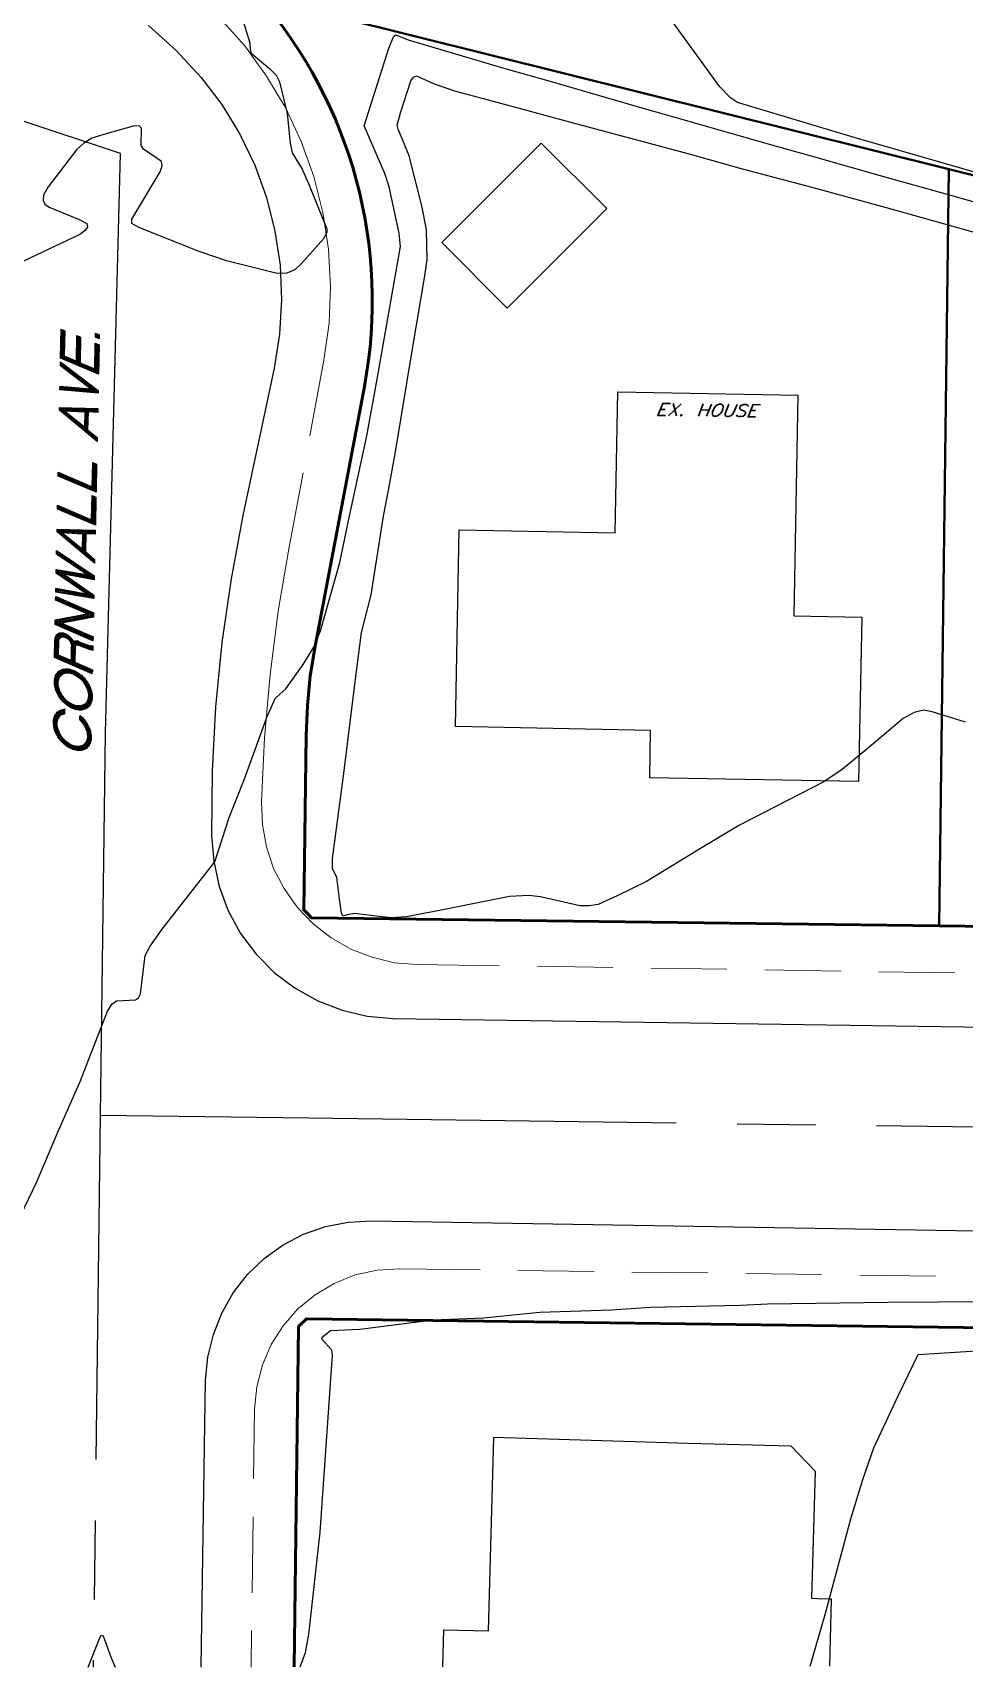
# Model space of a CAD drawing. Header units: feet. Extents: x 7 to 2308, y -319 to 1396.
# Drawn here: x 780.7 to 934, y -318.4 to -49.4 of the extents above; entities that cross this region are included whole.
import ezdxf

# ---------------------------------------------------------------- set-up
doc = ezdxf.new("R2010")
doc.units = ezdxf.units.FT
doc.header["$MEASUREMENT"] = 0
for name, color, linetype in [('PDF_ANNOT-DL-T20', 7, 'Continuous'), ('PDF_X1003BASE$ANNOT-PE-T20', 7, 'Continuous'), ('PDF_X1003BASE$PA_PARCEL', 7, 'Continuous'), ('PDF_X1003BASE$PA_ROW', 7, 'Continuous'), ('PDF_X1003BASE$ST_STREET_CL', 7, 'Continuous'), ('PDF_X1003BASE$TR_CURB', 7, 'Continuous'), ('PDF_X1003BASE$TR_SIDEWALK', 7, 'Continuous')]:
    doc.layers.add(name, color=color, linetype=linetype)
for name, color, linetype, true_color in [('PDF_X1003BASE$BL_BUILDING', 7, 'Continuous', 0x979797), ('PDF_X1003BASE$CR_CONT_DEF', 7, 'Continuous', 0x979797), ('PDF_X1003BASE$CR_NDX_DEF', 7, 'Continuous', 0x767676)]:
    doc.layers.add(name, color=color, linetype=linetype, true_color=true_color)

msp = doc.modelspace()

# ---------------------------------------------------------------- linework, layer by layer
at = {"layer": 'PDF_ANNOT-DL-T20', "lineweight": 30}
for points in [[(884.82, -112.41), (883.59, -112.41), (884.39, -110.44), (885.67, -110.44)], [(884.76, -111.4), (884.02, -111.4)], [(885.3, -112.46), (887.43, -110.49)], [(886.63, -112.46), (886.09, -110.44)], [(890.25, -112.52), (891.05, -110.49)], [(892.01, -111.5), (890.68, -111.45)], [(891.59, -112.52), (892.39, -110.54)], [(896.6, -110.6), (896.01, -111.98), (895.8, -112.3), (895.53, -112.46), (895.21, -112.57), (895, -112.57), (894.73, -112.46), (894.62, -112.25), (894.68, -111.98), (895.26, -110.54)], [(896.54, -112.3), (896.65, -112.52), (896.92, -112.57), (897.29, -112.57), (897.61, -112.52), (897.88, -112.3), (897.98, -112.04), (897.98, -111.82), (897.93, -111.77), (897.77, -111.66), (897.29, -111.45), (897.13, -111.34), (897.08, -111.24), (897.08, -111.08), (897.13, -110.86), (897.4, -110.7), (897.72, -110.6), (898.09, -110.6), (898.36, -110.7), (898.46, -110.92)], [(899.64, -112.62), (898.41, -112.62), (899.26, -110.6), (900.49, -110.65)], [(899.64, -111.56), (898.84, -111.56)]]:
    msp.add_lwpolyline(points, dxfattribs=at)
for points in [[(887.48, -112.25), (887.53, -112.36), (887.37, -112.46), (887.32, -112.36)], [(893.67, -110.54), (894.04, -110.54), (894.14, -110.65), (894.3, -110.86), (894.3, -111.02), (894.25, -111.34), (894.09, -111.77), (893.88, -112.09), (893.67, -112.25), (893.4, -112.46), (893.19, -112.52), (892.81, -112.52), (892.65, -112.46), (892.55, -112.25), (892.55, -111.77), (892.76, -111.29), (892.97, -111.02), (893.13, -110.81), (893.4, -110.65)]]:
    msp.add_lwpolyline(points, close=True, dxfattribs=at)
at = {"layer": 'PDF_X1003BASE$ANNOT-PE-T20', "lineweight": 25}
for points in [[(785.28, -102.97), (785.39, -98.18), (786.03, -98.44), (785.92, -102.6), (787.9, -103.45), (788, -99.24), (788.59, -99.51), (788.54, -103.72), (790.94, -104.73), (790.99, -100.52), (791.63, -100.79), (791.52, -105.59)], [(785.39, -102.92), (785.5, -98.28), (785.92, -98.5), (785.82, -102.65), (788, -103.56), (788.11, -99.4), (788.48, -99.56), (788.43, -103.77), (790.99, -104.89), (791.1, -100.68), (791.52, -100.89), (791.42, -105.48)], [(785.5, -102.81), (785.6, -98.44), (785.82, -98.55), (785.71, -102.71), (788.11, -103.72), (788.22, -99.56), (788.38, -99.67), (788.32, -103.83), (791.1, -105), (791.2, -100.84), (791.42, -100.95), (791.31, -105.32)], [(791.04, -99.51), (791.04, -98.87), (791.63, -99.14), (791.63, -99.78)], [(791.1, -99.46), (791.15, -99.03), (791.52, -99.19), (791.52, -99.62)], [(791.2, -99.4), (791.26, -99.19), (791.42, -99.24), (791.42, -99.46)], [(785.18, -108.2), (785.23, -107.56), (790.24, -107.99), (785.28, -104.2), (785.28, -103.56), (791.47, -108.3), (791.47, -108.73)], [(791.36, -108.41), (791.36, -108.57), (785.39, -108.04), (785.44, -107.61), (790.4, -108.09), (785.5, -104.31), (785.5, -103.88)], [(791.26, -108.46), (785.6, -107.93), (785.6, -107.72), (790.62, -108.2), (785.71, -104.36), (785.71, -104.2)], [(785.12, -111.5), (785.12, -111.08), (791.42, -111.24), (791.42, -111.88), (789.82, -111.82), (789.76, -114.76), (791.31, -116.03), (791.31, -116.67)], [(789.6, -111.77), (789.55, -114.65), (791.1, -115.98), (791.1, -116.35), (785.34, -111.61), (785.34, -111.18), (791.2, -111.34), (791.2, -111.77)], [(785.87, -111.61), (789.28, -111.82), (789.23, -114.33)], [(784.91, -122.38), (784.91, -121.74), (790.51, -124.14), (790.62, -120.14), (791.2, -120.41), (791.15, -125.04)], [(785.02, -122.33), (785.02, -121.9), (790.62, -124.3), (790.72, -120.3), (791.1, -120.51), (791.04, -124.88)], [(785.12, -122.27), (785.12, -122.06), (790.72, -124.4), (790.78, -120.46), (790.99, -120.57), (790.94, -124.72)], [(784.8, -127.82), (784.8, -127.18), (790.4, -129.58), (790.51, -125.58), (791.1, -125.84), (791.04, -130.43)], [(784.91, -127.71), (784.91, -127.34), (790.51, -129.68), (790.62, -125.74), (790.99, -125.9), (790.94, -130.32)], [(785.02, -127.66), (785.02, -127.44), (790.62, -129.84), (790.67, -125.9), (790.88, -126), (790.83, -130.16)], [(784.75, -131.55), (784.75, -131.12), (790.99, -131.28), (790.99, -131.92), (789.44, -131.87), (789.39, -134.8), (790.88, -136.08), (790.88, -136.72)], [(789.23, -131.76), (789.18, -134.69), (790.72, -135.97), (790.67, -136.4), (784.96, -131.65), (784.96, -131.23), (790.78, -131.39), (790.78, -131.81)], [(785.44, -131.65), (788.91, -131.87), (788.86, -134.37)], [(784.54, -141.46), (784.54, -140.82), (789.55, -141.73), (784.59, -138.32), (784.59, -137.73), (789.6, -138.59), (784.64, -135.23), (784.64, -134.59), (790.83, -138.8), (790.83, -139.44), (785.82, -138.53), (790.78, -141.94), (790.78, -142.53)], [(790.72, -138.85), (790.72, -139.28), (785.55, -138.43), (790.67, -142), (790.67, -142.42), (784.75, -141.36), (784.75, -140.93), (789.87, -141.84), (784.7, -138.27), (784.7, -137.84), (789.92, -138.69), (784.86, -135.28), (784.86, -134.85)], [(790.62, -138.91), (790.62, -139.12), (785.12, -138.27), (790.56, -142.05), (790.56, -142.26), (784.96, -141.2), (784.96, -141.04), (790.14, -142), (784.8, -138.21), (784.8, -138), (790.24, -138.85), (785.07, -135.39), (785.07, -135.17)], [(784.43, -146.8), (784.43, -146.05), (789.66, -145.04), (784.49, -142.8), (784.54, -142.21), (790.72, -144.88), (790.72, -145.57), (785.5, -146.58), (790.67, -148.82), (790.62, -149.46)], [(784.54, -146.74), (784.54, -146.21), (790.08, -145.09), (784.59, -142.74), (784.59, -142.32), (790.62, -144.93), (790.62, -145.41), (785.07, -146.53), (790.56, -148.87), (790.51, -149.3)], [(784.64, -146.69), (784.64, -146.37), (790.51, -145.2), (784.7, -142.69), (784.7, -142.48), (790.51, -144.98), (790.51, -145.3), (784.64, -146.48), (790.46, -148.93), (790.46, -149.14)]]:
    msp.add_lwpolyline(points, close=True, dxfattribs=at)
for points in [[(791.31, -101), (791.2, -105.16), (785.6, -102.76), (785.71, -98.6)], [(788.22, -103.88), (788.32, -99.72)], [(785.39, -104.25), (785.39, -103.72), (791.36, -108.3)], [(785.6, -104.36), (785.6, -104.04)], [(785.82, -104.31), (790.94, -108.3), (785.71, -107.88)], [(785.92, -104.36), (791.04, -108.36), (785.82, -107.93)], [(791.36, -108.68), (785.28, -108.09), (785.34, -107.61)], [(785.5, -107.99), (785.55, -107.67)], [(785.23, -111.13), (785.23, -111.56)], [(785.44, -111.66), (785.44, -111.24)], [(789.23, -114.44), (785.98, -111.77), (785.98, -111.88), (790.88, -115.88), (790.88, -116.09), (785.55, -111.72), (785.55, -111.29), (790.99, -111.5), (790.99, -111.72), (785.98, -111.45), (785.98, -111.56), (789.28, -111.72)], [(785.66, -111.34), (785.66, -111.72)], [(790.67, -115.77), (785.76, -111.77), (785.76, -111.34), (790.78, -111.61)], [(785.87, -111.82), (785.87, -111.4)], [(789.34, -114.6), (789.39, -111.66)], [(789.5, -111.72), (789.44, -114.65)], [(789.66, -114.7), (789.71, -111.77)], [(790.88, -111.66), (790.88, -111.56)], [(791.1, -111.45), (791.1, -111.72)], [(791.31, -111.82), (791.31, -111.29)], [(790.78, -115.82), (790.78, -115.93)], [(790.99, -116.25), (790.99, -115.93)], [(791.2, -115.98), (791.2, -116.51)], [(790.88, -120.62), (790.83, -124.56), (785.23, -122.17)], [(790.78, -126.06), (790.72, -130), (785.12, -127.6)], [(784.86, -131.18), (784.86, -131.6)], [(785.02, -131.71), (785.07, -131.28)], [(788.86, -134.48), (785.55, -131.81), (785.55, -131.92), (790.51, -135.92), (790.51, -136.13), (785.12, -131.71), (785.18, -131.34), (790.56, -131.55), (790.56, -131.71), (785.55, -131.5), (785.55, -131.6), (788.91, -131.76)], [(785.23, -131.34), (785.23, -131.76)], [(790.3, -135.81), (785.34, -131.81), (785.34, -131.39), (790.35, -131.65)], [(785.44, -131.87), (785.44, -131.44)], [(788.96, -134.64), (789.02, -131.71)], [(789.12, -131.76), (789.07, -134.64)], [(789.28, -134.75), (789.34, -131.81)], [(790.46, -131.71), (790.46, -131.6)], [(790.67, -131.44), (790.67, -131.76)], [(790.88, -131.87), (790.88, -131.34)], [(784.75, -135.23), (784.75, -134.75), (790.72, -138.75)], [(785.18, -135.33), (790.51, -138.96), (784.8, -138.11), (790.46, -142.1), (785.07, -141.14)], [(784.96, -135.33), (784.96, -135.01)], [(790.4, -135.87), (790.4, -135.97)], [(790.56, -136.24), (790.62, -135.97)], [(790.78, -136.03), (790.78, -136.56)], [(790.67, -142.53), (784.64, -141.41), (784.64, -140.88)], [(784.86, -141.3), (784.86, -140.98)], [(790.51, -145.09), (784.8, -142.64)], [(784.64, -146.58), (790.35, -148.98)], [(790.51, -154.9), (784.33, -152.23), (784.38, -149.3)], [(790.46, -154.74), (784.43, -152.18), (784.49, -149.35)], [(787.47, -150.53), (787.42, -153.14), (790.35, -154.37), (790.3, -154.58), (784.54, -152.07), (784.59, -149.35)], [(790.24, -154.42), (784.64, -152.02), (784.7, -149.41)], [(787.26, -150.53), (787.2, -153.03), (784.75, -151.97), (784.8, -149.46)], [(787.15, -150.47), (787.1, -152.87), (784.86, -151.91), (784.91, -149.51)], [(787.04, -150.42), (787.04, -152.71), (784.96, -151.86), (785.02, -149.57)], [(787.36, -150.47), (787.36, -150.58), (787.31, -153.19)], [(790.4, -154.74), (790.4, -154.31), (787.52, -153.09), (787.58, -150.58)], [(787.68, -150.58), (787.63, -152.98), (790.56, -154.26), (790.51, -154.85)], [(788.32, -149.62), (790.19, -150.31)], [(790.19, -150.42), (788.32, -149.73)], [(790.19, -150.53), (788.32, -149.83)], [(790.19, -150.63), (788.32, -149.94)], [(788.32, -150.05), (790.19, -150.74)], [(788.32, -150.15), (790.19, -150.85)], [(790.19, -150.95), (788.32, -150.26)], [(790.62, -150.37), (790.62, -151.06)], [(786.03, -161.51), (786.03, -160.76)], [(788.48, -162.52), (788.48, -161.83)]]:
    msp.add_lwpolyline(points, dxfattribs=at)
for centre, radius, start, end in [((790.69, -149.49), 1.3, 246.827, 265.427), ((790.8, -149.48), 1.44, 245.6198, 262.9143), ((790.86, -149.47), 1.55, 246.4729, 262.8315)]:
    msp.add_arc(centre, radius, start, end, dxfattribs=at)
for points, knots in [([(784.4, -149.25), (784.4, -149.06), (784.44, -148.88), (784.55, -148.62), (784.62, -148.51), (784.8, -148.33), (784.9, -148.27), (785.1, -148.19), (785.19, -148.17), (785.38, -148.14), (785.48, -148.15), (785.58, -148.16)], [0, 0, 0, 0, 0.01810341, 0.01810341, 0.03278202, 0.03278202, 0.0462554, 0.0462554, 0.05659431, 0.05659431, 0.06791025, 0.06791025, 0.06791025, 0.06791025]), ([(784.5, -149.33), (784.51, -149.14), (784.55, -148.98), (784.66, -148.72), (784.74, -148.62), (784.92, -148.45), (785.02, -148.38), (785.22, -148.31), (785.31, -148.29), (785.51, -148.27), (785.61, -148.27), (785.71, -148.29)], [0, 0, 0, 0, 0.01715991, 0.01715991, 0.03142578, 0.03142578, 0.04469469, 0.04469469, 0.05501314, 0.05501314, 0.06629837, 0.06629837, 0.06629837, 0.06629837]), ([(784.61, -149.35), (784.61, -149.18), (784.64, -149.03), (784.75, -148.79), (784.81, -148.69), (784.97, -148.54), (785.06, -148.48), (785.26, -148.41), (785.36, -148.39), (785.58, -148.37), (785.7, -148.39), (785.81, -148.41)], [0, 0, 0, 0, 0.01595059, 0.01595059, 0.02902164, 0.02902164, 0.04106668, 0.04106668, 0.05276633, 0.05276633, 0.06588469, 0.06588469, 0.06588469, 0.06588469]), ([(784.71, -149.37), (784.71, -149.22), (784.74, -149.08), (784.83, -148.86), (784.88, -148.77), (785.03, -148.63), (785.1, -148.58), (785.29, -148.51), (785.39, -148.49), (785.59, -148.48), (785.68, -148.49), (785.87, -148.53), (785.97, -148.57), (786.07, -148.61)], [0, 0, 0, 0, 0.01474244, 0.01474244, 0.0266011, 0.0266011, 0.03740293, 0.03740293, 0.04929948, 0.04929948, 0.05984773, 0.05984773, 0.07178216, 0.07178216, 0.07178216, 0.07178216]), ([(784.81, -149.45), (784.82, -149.3), (784.85, -149.17), (784.94, -148.97), (785, -148.88), (785.14, -148.75), (785.22, -148.7), (785.4, -148.63), (785.51, -148.61), (785.69, -148.61), (785.77, -148.62), (785.93, -148.65), (786.02, -148.68), (786.1, -148.71)], [0, 0, 0, 0, 0.01377266, 0.01377266, 0.02519222, 0.02519222, 0.03577161, 0.03577161, 0.04751575, 0.04751575, 0.05632602, 0.05632602, 0.06609644, 0.06609644, 0.06609644, 0.06609644]), ([(784.92, -149.47), (784.92, -149.34), (784.94, -149.22), (785.02, -149.04), (785.07, -148.96), (785.19, -148.84), (785.26, -148.8), (785.42, -148.73), (785.51, -148.72), (785.68, -148.71), (785.75, -148.72), (785.91, -148.76), (785.99, -148.78), (786.07, -148.82)], [0, 0, 0, 0, 0.01251311, 0.01251311, 0.02266596, 0.02266596, 0.03196087, 0.03196087, 0.04222512, 0.04222512, 0.05090468, 0.05090468, 0.06066632, 0.06066632, 0.06066632, 0.06066632]), ([(785.02, -149.55), (785.03, -149.42), (785.05, -149.32), (785.13, -149.14), (785.18, -149.07), (785.31, -148.96), (785.38, -148.91), (785.54, -148.85), (785.63, -148.84), (785.84, -148.84), (785.97, -148.87), (786.1, -148.92)], [0, 0, 0, 0, 0.01159501, 0.01159501, 0.02137665, 0.02137665, 0.03051408, 0.03051408, 0.04068374, 0.04068374, 0.05400676, 0.05400676, 0.05400676, 0.05400676]), ([(785.58, -148.16), (785.78, -148.18), (785.98, -148.24), (786.42, -148.45), (786.67, -148.64), (787.11, -149.08), (787.29, -149.33), (787.43, -149.6)], [0, 0, 0, 0, 0.018837, 0.018837, 0.04573157, 0.04573157, 0.07139386, 0.07139386, 0.07139386, 0.07139386]), ([(785.71, -148.29), (785.9, -148.32), (786.1, -148.38), (786.52, -148.6), (786.75, -148.79), (787.15, -149.22), (787.31, -149.47), (787.43, -149.74)], [0, 0, 0, 0, 0.01856464, 0.01856464, 0.04514425, 0.04514425, 0.07266856, 0.07266856, 0.07266856, 0.07266856]), ([(785.81, -148.41), (786.01, -148.46), (786.2, -148.54), (786.61, -148.8), (786.84, -149.01), (787.19, -149.47), (787.33, -149.72), (787.41, -149.99)], [0, 0, 0, 0, 0.01889795, 0.01889795, 0.04611127, 0.04611127, 0.07254579, 0.07254579, 0.07254579, 0.07254579]), ([(786.07, -148.61), (786.28, -148.7), (786.48, -148.84), (786.88, -149.22), (787.08, -149.49), (787.27, -149.9), (787.32, -150.03), (787.39, -150.3), (787.41, -150.43), (787.4, -150.56)], [0, 0, 0, 0, 0.02214831, 0.02214831, 0.05164158, 0.05164158, 0.06481087, 0.06481087, 0.07728822, 0.07728822, 0.07728822, 0.07728822]), ([(786.07, -148.82), (786.25, -148.9), (786.42, -149.01), (786.76, -149.32), (786.92, -149.54), (787.09, -149.89), (787.13, -150), (787.18, -150.23), (787.2, -150.35), (787.2, -150.46)], [0, 0, 0, 0, 0.01852071, 0.01852071, 0.04298991, 0.04298991, 0.05435672, 0.05435672, 0.06514434, 0.06514434, 0.06514434, 0.06514434]), ([(786.1, -148.71), (786.29, -148.79), (786.47, -148.91), (786.82, -149.24), (787, -149.46), (787.18, -149.83), (787.23, -149.96), (787.29, -150.22), (787.31, -150.35), (787.3, -150.49)], [0, 0, 0, 0, 0.0196383, 0.0196383, 0.04508129, 0.04508129, 0.05803624, 0.05803624, 0.07038814, 0.07038814, 0.07038814, 0.07038814]), ([(786.1, -148.92), (786.26, -148.99), (786.41, -149.08), (786.7, -149.34), (786.84, -149.52), (786.99, -149.82), (787.03, -149.93), (787.09, -150.16), (787.1, -150.27), (787.09, -150.39)], [0, 0, 0, 0, 0.01603508, 0.01603508, 0.03650611, 0.03650611, 0.04761365, 0.04761365, 0.0582446, 0.0582446, 0.0582446, 0.0582446]), ([(787.42, -150.42), (787.42, -150.31), (787.44, -150.22), (787.51, -150.07), (787.55, -150), (787.65, -149.9), (787.71, -149.87), (787.85, -149.81), (787.92, -149.8), (788.06, -149.8), (788.12, -149.81), (788.25, -149.83), (788.31, -149.85), (788.37, -149.88)], [0, 0, 0, 0, 0.01029008, 0.01029008, 0.01874616, 0.01874616, 0.0265429, 0.0265429, 0.03518171, 0.03518171, 0.04199186, 0.04199186, 0.04958701, 0.04958701, 0.04958701, 0.04958701]), ([(787.43, -150), (787.47, -149.93), (787.53, -149.87), (787.67, -149.77), (787.74, -149.74), (787.91, -149.69), (788.01, -149.69), (788.21, -149.71), (788.3, -149.74), (788.4, -149.78)], [0, 0, 0, 0, 0.00792713, 0.00792713, 0.01558275, 0.01558275, 0.02464984, 0.02464984, 0.03394531, 0.03394531, 0.03394531, 0.03394531]), ([(787.44, -149.74), (787.5, -149.69), (787.56, -149.65), (787.72, -149.58), (787.81, -149.57), (787.98, -149.57), (788.05, -149.58), (788.21, -149.61), (788.29, -149.64), (788.37, -149.67)], [0, 0, 0, 0, 0.00757214, 0.00757214, 0.01598011, 0.01598011, 0.02306921, 0.02306921, 0.03088771, 0.03088771, 0.03088771, 0.03088771]), ([(787.45, -149.6), (787.53, -149.54), (787.62, -149.51), (787.82, -149.46), (787.93, -149.46), (788.16, -149.49), (788.28, -149.52), (788.39, -149.57)], [0, 0, 0, 0, 0.0088384, 0.0088384, 0.01943451, 0.01943451, 0.03055347, 0.03055347, 0.03055347, 0.03055347]), ([(787.52, -150.45), (787.52, -150.35), (787.54, -150.27), (787.59, -150.14), (787.62, -150.08), (787.71, -150), (787.75, -149.97), (787.86, -149.92), (787.93, -149.91), (788.05, -149.9), (788.1, -149.91), (788.23, -149.93), (788.29, -149.96), (788.35, -149.98)], [0, 0, 0, 0, 0.00904825, 0.00904825, 0.01626415, 0.01626415, 0.02280224, 0.02280224, 0.02998044, 0.02998044, 0.03665205, 0.03665205, 0.04424736, 0.04424736, 0.04424736, 0.04424736]), ([(787.62, -150.52), (787.63, -150.44), (787.65, -150.36), (787.7, -150.24), (787.74, -150.19), (787.82, -150.11), (787.87, -150.08), (787.98, -150.04), (788.04, -150.03), (788.19, -150.03), (788.28, -150.05), (788.38, -150.09)], [0, 0, 0, 0, 0.00810215, 0.00810215, 0.0149077, 0.0149077, 0.02125015, 0.02125015, 0.02830498, 0.02830498, 0.03779043, 0.03779043, 0.03779043, 0.03779043]), ([(787.73, -150.55), (787.73, -150.47), (787.74, -150.41), (787.78, -150.31), (787.81, -150.27), (787.88, -150.21), (787.91, -150.18), (788, -150.15), (788.05, -150.14), (788.14, -150.14), (788.18, -150.14), (788.27, -150.16), (788.31, -150.17), (788.36, -150.19)], [0, 0, 0, 0, 0.00681475, 0.00681475, 0.01231749, 0.01231749, 0.01734119, 0.01734119, 0.02288073, 0.02288073, 0.02768788, 0.02768788, 0.03311188, 0.03311188, 0.03311188, 0.03311188]), ([(790.6, -150.56), (790.53, -150.56), (790.46, -150.56), (790.31, -150.53), (790.24, -150.51), (790.17, -150.48)], [0, 0, 0, 0, 0.0065692, 0.0065692, 0.01362922, 0.01362922, 0.01362922, 0.01362922]), ([(790.6, -150.45), (790.54, -150.46), (790.47, -150.45), (790.33, -150.43), (790.26, -150.4), (790.19, -150.37)], [0, 0, 0, 0, 0.00630575, 0.00630575, 0.01318172, 0.01318172, 0.01318172, 0.01318172]), ([(790.61, -150.68), (790.54, -150.68), (790.47, -150.67), (790.34, -150.64), (790.27, -150.61), (790.2, -150.58)], [0, 0, 0, 0, 0.00637435, 0.00637435, 0.01323883, 0.01323883, 0.01323883, 0.01323883]), ([(790.68, -150.34), (790.62, -150.35), (790.55, -150.35), (790.41, -150.32), (790.34, -150.3), (790.27, -150.27)], [0, 0, 0, 0, 0.00626819, 0.00626819, 0.01328106, 0.01328106, 0.01328106, 0.01328106]), ([(784.28, -156.17), (784.29, -155.81), (784.36, -155.48), (784.59, -154.97), (784.73, -154.77), (785.08, -154.43), (785.28, -154.31), (785.73, -154.13), (785.99, -154.09), (786.44, -154.08), (786.64, -154.11), (787.06, -154.19), (787.27, -154.26), (787.47, -154.35)], [0, 0, 0, 0, 0.0343547, 0.0343547, 0.0626857, 0.0626857, 0.0888569, 0.0888569, 0.117877, 0.117877, 0.140311, 0.140311, 0.1652743, 0.1652743, 0.1652743, 0.1652743]), ([(784.39, -156.2), (784.39, -155.84), (784.46, -155.53), (784.67, -155.04), (784.8, -154.85), (785.13, -154.53), (785.32, -154.41), (785.75, -154.24), (785.99, -154.2), (786.43, -154.19), (786.63, -154.21), (787.04, -154.3), (787.25, -154.37), (787.45, -154.45)], [0, 0, 0, 0, 0.0330931, 0.0330931, 0.0601542, 0.0601542, 0.085038, 0.085038, 0.112576, 0.112576, 0.1348814, 0.1348814, 0.1598371, 0.1598371, 0.1598371, 0.1598371]), ([(784.49, -156.22), (784.49, -155.88), (784.55, -155.58), (784.75, -155.11), (784.88, -154.93), (785.19, -154.62), (785.36, -154.51), (785.76, -154.34), (785.99, -154.3), (786.41, -154.29), (786.61, -154.31), (787.02, -154.4), (787.23, -154.47), (787.43, -154.56)], [0, 0, 0, 0, 0.0318425, 0.0318425, 0.0576507, 0.0576507, 0.0812634, 0.0812634, 0.1073307, 0.1073307, 0.1294997, 0.1294997, 0.1544502, 0.1544502, 0.1544502, 0.1544502]), ([(784.59, -156.3), (784.6, -155.97), (784.66, -155.68), (784.86, -155.22), (784.99, -155.03), (785.3, -154.74), (785.48, -154.63), (785.88, -154.47), (786.11, -154.43), (786.52, -154.42), (786.7, -154.44), (787.08, -154.52), (787.27, -154.58), (787.46, -154.66)], [0, 0, 0, 0, 0.030873, 0.030873, 0.0562427, 0.0562427, 0.0796333, 0.0796333, 0.105549, 0.105549, 0.1259809, 0.1259809, 0.1487681, 0.1487681, 0.1487681, 0.1487681]), ([(784.7, -156.32), (784.7, -156), (784.76, -155.72), (784.95, -155.29), (785.06, -155.11), (785.36, -154.83), (785.52, -154.73), (785.9, -154.57), (786.11, -154.53), (786.51, -154.52), (786.68, -154.54), (787.06, -154.62), (787.25, -154.69), (787.43, -154.77)], [0, 0, 0, 0, 0.0296143, 0.0296143, 0.0537205, 0.0537205, 0.0758305, 0.0758305, 0.100269, 0.100269, 0.1205688, 0.1205688, 0.1433497, 0.1433497, 0.1433497, 0.1433497]), ([(784.8, -156.4), (784.81, -156.09), (784.87, -155.82), (785.06, -155.39), (785.18, -155.22), (785.47, -154.94), (785.63, -154.84), (786.02, -154.69), (786.23, -154.66), (786.61, -154.65), (786.78, -154.67), (787.12, -154.74), (787.3, -154.8), (787.46, -154.87)], [0, 0, 0, 0, 0.0286551, 0.0286551, 0.0523365, 0.0523365, 0.0742376, 0.0742376, 0.0985335, 0.0985335, 0.1170925, 0.1170925, 0.137716, 0.137716, 0.137716, 0.137716]), ([(784.9, -156.42), (784.91, -156.13), (784.96, -155.87), (785.14, -155.47), (785.25, -155.3), (785.52, -155.04), (785.68, -154.94), (786.03, -154.8), (786.23, -154.76), (786.6, -154.76), (786.76, -154.77), (787.1, -154.85), (787.27, -154.9), (787.44, -154.98)], [0, 0, 0, 0, 0.0273916, 0.0273916, 0.0498014, 0.0498014, 0.0704135, 0.0704135, 0.0932266, 0.0932266, 0.1116577, 0.1116577, 0.1322725, 0.1322725, 0.1322725, 0.1322725]), ([(787.43, -154.56), (787.89, -154.76), (788.31, -155.05), (789.17, -155.85), (789.59, -156.41), (790.01, -157.29), (790.11, -157.58), (790.26, -158.16), (790.3, -158.46), (790.29, -158.75)], [0, 0, 0, 0, 0.0472046, 0.0472046, 0.1096306, 0.1096306, 0.1385006, 0.1385006, 0.165894, 0.165894, 0.165894, 0.165894]), ([(787.43, -154.77), (787.86, -154.95), (788.25, -155.22), (789.05, -155.95), (789.43, -156.47), (789.82, -157.28), (789.92, -157.55), (790.05, -158.1), (790.09, -158.37), (790.08, -158.65)], [0, 0, 0, 0, 0.0435789, 0.0435789, 0.1009864, 0.1009864, 0.1280482, 0.1280482, 0.1537481, 0.1537481, 0.1537481, 0.1537481]), ([(787.44, -154.98), (787.83, -155.14), (788.19, -155.39), (788.92, -156.06), (789.27, -156.53), (789.63, -157.27), (789.73, -157.53), (789.85, -158.04), (789.88, -158.29), (789.88, -158.55)], [0, 0, 0, 0, 0.0399564, 0.0399564, 0.0923521, 0.0923521, 0.1176003, 0.1176003, 0.141603, 0.141603, 0.141603, 0.141603]), ([(787.45, -154.45), (787.92, -154.66), (788.36, -154.95), (789.24, -155.76), (789.66, -156.33), (790.1, -157.23), (790.21, -157.54), (790.36, -158.15), (790.4, -158.46), (790.4, -158.77)], [0, 0, 0, 0, 0.0483077, 0.0483077, 0.1116827, 0.1116827, 0.1421643, 0.1421643, 0.1711394, 0.1711394, 0.1711394, 0.1711394]), ([(787.46, -154.66), (787.9, -154.85), (788.3, -155.12), (789.11, -155.87), (789.5, -156.39), (789.91, -157.22), (790.02, -157.51), (790.16, -158.09), (790.2, -158.38), (790.19, -158.67)], [0, 0, 0, 0, 0.0446928, 0.0446928, 0.1030665, 0.1030665, 0.131724, 0.131724, 0.158994, 0.158994, 0.158994, 0.158994]), ([(787.46, -154.87), (787.87, -155.04), (788.24, -155.29), (788.99, -155.97), (789.34, -156.44), (789.72, -157.21), (789.82, -157.48), (789.96, -158.03), (789.99, -158.3), (789.98, -158.57)], [0, 0, 0, 0, 0.0410792, 0.0410792, 0.0944578, 0.0944578, 0.1212871, 0.1212871, 0.1468489, 0.1468489, 0.1468489, 0.1468489]), ([(787.47, -154.35), (787.96, -154.55), (788.41, -154.86), (789.31, -155.67), (789.74, -156.25), (790.19, -157.17), (790.31, -157.49), (790.47, -158.14), (790.51, -158.47), (790.5, -158.79)], [0, 0, 0, 0, 0.0494266, 0.0494266, 0.1137786, 0.1137786, 0.145846, 0.145846, 0.1763839, 0.1763839, 0.1763839, 0.1763839]), ([(787.31, -160.62), (786.82, -160.41), (786.37, -160.11), (785.48, -159.29), (785.04, -158.72), (784.59, -157.8), (784.47, -157.47), (784.31, -156.83), (784.27, -156.5), (784.28, -156.17)], [0, 0, 0, 0, 0.0494307, 0.0494307, 0.1137848, 0.1137848, 0.145849, 0.145849, 0.1763836, 0.1763836, 0.1763836, 0.1763836]), ([(787.33, -160.51), (786.86, -160.31), (786.42, -160.01), (785.54, -159.21), (785.12, -158.64), (784.68, -157.74), (784.57, -157.43), (784.42, -156.82), (784.38, -156.51), (784.39, -156.2)], [0, 0, 0, 0, 0.0483119, 0.0483119, 0.1116881, 0.1116881, 0.142167, 0.142167, 0.1711398, 0.1711398, 0.1711398, 0.1711398]), ([(787.35, -160.41), (786.89, -160.21), (786.47, -159.92), (785.61, -159.12), (785.19, -158.56), (784.77, -157.68), (784.67, -157.39), (784.52, -156.8), (784.49, -156.51), (784.49, -156.22)], [0, 0, 0, 0, 0.0472079, 0.0472079, 0.1096327, 0.1096327, 0.138502, 0.138502, 0.165895, 0.165895, 0.165895, 0.165895]), ([(787.32, -160.3), (786.88, -160.12), (786.48, -159.84), (785.67, -159.1), (785.28, -158.58), (784.87, -157.75), (784.76, -157.46), (784.62, -156.88), (784.59, -156.59), (784.59, -156.3)], [0, 0, 0, 0, 0.0446901, 0.0446901, 0.1030636, 0.1030636, 0.1317227, 0.1317227, 0.1589934, 0.1589934, 0.1589934, 0.1589934]), ([(787.35, -160.2), (786.92, -160.02), (786.53, -159.75), (785.73, -159.01), (785.35, -158.5), (784.96, -157.69), (784.86, -157.41), (784.73, -156.87), (784.69, -156.59), (784.7, -156.32)], [0, 0, 0, 0, 0.0435782, 0.0435782, 0.1009858, 0.1009858, 0.1280489, 0.1280489, 0.1537501, 0.1537501, 0.1537501, 0.1537501]), ([(787.32, -160.1), (786.91, -159.93), (786.54, -159.68), (785.79, -159), (785.44, -158.52), (785.06, -157.76), (784.96, -157.48), (784.83, -156.94), (784.79, -156.67), (784.8, -156.4)], [0, 0, 0, 0, 0.0410774, 0.0410774, 0.0944543, 0.0944543, 0.1212855, 0.1212855, 0.1468491, 0.1468491, 0.1468491, 0.1468491]), ([(787.34, -159.99), (786.95, -159.82), (786.59, -159.58), (785.86, -158.91), (785.51, -158.44), (785.15, -157.7), (785.06, -157.44), (784.93, -156.93), (784.9, -156.68), (784.9, -156.42)], [0, 0, 0, 0, 0.0399564, 0.0399564, 0.0923525, 0.0923525, 0.1176012, 0.1176012, 0.1416045, 0.1416045, 0.1416045, 0.1416045]), ([(789.98, -158.57), (789.97, -158.88), (789.91, -159.15), (789.72, -159.57), (789.61, -159.75), (789.31, -160.02), (789.15, -160.13), (788.76, -160.28), (788.55, -160.31), (788.17, -160.31), (788, -160.3), (787.66, -160.22), (787.49, -160.17), (787.32, -160.1)], [0, 0, 0, 0, 0.0286563, 0.0286563, 0.0523384, 0.0523384, 0.0742402, 0.0742402, 0.0985378, 0.0985378, 0.1170962, 0.1170962, 0.137719, 0.137719, 0.137719, 0.137719]), ([(790.19, -158.67), (790.18, -159), (790.12, -159.29), (789.92, -159.75), (789.79, -159.93), (789.48, -160.23), (789.3, -160.34), (788.9, -160.5), (788.67, -160.54), (788.26, -160.55), (788.08, -160.53), (787.7, -160.45), (787.51, -160.38), (787.32, -160.3)], [0, 0, 0, 0, 0.0308713, 0.0308713, 0.05624, 0.05624, 0.0796302, 0.0796302, 0.105546, 0.105546, 0.1259789, 0.1259789, 0.1487673, 0.1487673, 0.1487673, 0.1487673]), ([(789.88, -158.55), (789.87, -158.84), (789.82, -159.1), (789.64, -159.5), (789.53, -159.67), (789.26, -159.93), (789.1, -160.03), (788.75, -160.17), (788.55, -160.2), (788.18, -160.21), (788.02, -160.19), (787.68, -160.12), (787.51, -160.06), (787.34, -159.99)], [0, 0, 0, 0, 0.0273924, 0.0273924, 0.0498024, 0.0498024, 0.0704143, 0.0704143, 0.0932271, 0.0932271, 0.1116591, 0.1116591, 0.1322752, 0.1322752, 0.1322752, 0.1322752]), ([(790.08, -158.65), (790.08, -158.96), (790.02, -159.24), (789.83, -159.68), (789.72, -159.85), (789.43, -160.14), (789.26, -160.24), (788.88, -160.4), (788.67, -160.43), (788.28, -160.44), (788.1, -160.42), (787.72, -160.34), (787.53, -160.28), (787.35, -160.2)], [0, 0, 0, 0, 0.0296167, 0.0296167, 0.0537242, 0.0537242, 0.0758349, 0.0758349, 0.1002737, 0.1002737, 0.1205736, 0.1205736, 0.1433546, 0.1433546, 0.1433546, 0.1433546]), ([(784.17, -163.49), (784.1, -163.05), (784.11, -162.64), (784.25, -162.01), (784.36, -161.75), (784.66, -161.32), (784.84, -161.16), (785.19, -160.94), (785.35, -160.87), (785.71, -160.78), (785.9, -160.75), (786.09, -160.75)], [0, 0, 0, 0, 0.0420019, 0.0420019, 0.0740931, 0.0740931, 0.1012419, 0.1012419, 0.1215221, 0.1215221, 0.1434564, 0.1434564, 0.1434564, 0.1434564]), ([(784.28, -163.52), (784.2, -163.09), (784.21, -162.69), (784.34, -162.08), (784.44, -161.82), (784.72, -161.42), (784.88, -161.26), (785.22, -161.05), (785.37, -160.98), (785.7, -160.88), (785.88, -160.86), (786.06, -160.86)], [0, 0, 0, 0, 0.0410733, 0.0410733, 0.0720474, 0.0720474, 0.0979288, 0.0979288, 0.1171412, 0.1171412, 0.137901, 0.137901, 0.137901, 0.137901]), ([(784.39, -163.55), (784.31, -163.13), (784.31, -162.74), (784.43, -162.14), (784.52, -161.9), (784.79, -161.51), (784.94, -161.36), (785.24, -161.15), (785.39, -161.09), (785.7, -160.99), (785.87, -160.97), (786.04, -160.96)], [0, 0, 0, 0, 0.0401433, 0.0401433, 0.0700019, 0.0700019, 0.0946275, 0.0946275, 0.1128026, 0.1128026, 0.1324222, 0.1324222, 0.1324222, 0.1324222]), ([(784.49, -163.63), (784.41, -163.22), (784.41, -162.84), (784.53, -162.26), (784.63, -162.02), (784.89, -161.63), (785.04, -161.48), (785.34, -161.28), (785.47, -161.22), (785.76, -161.13), (785.91, -161.1), (786.06, -161.09)], [0, 0, 0, 0, 0.0388134, 0.0388134, 0.0680769, 0.0680769, 0.0924214, 0.0924214, 0.1090449, 0.1090449, 0.1268495, 0.1268495, 0.1268495, 0.1268495]), ([(784.6, -163.65), (784.52, -163.26), (784.52, -162.89), (784.62, -162.32), (784.71, -162.09), (784.95, -161.72), (785.09, -161.58), (785.37, -161.39), (785.49, -161.33), (785.76, -161.24), (785.9, -161.21), (786.05, -161.2)], [0, 0, 0, 0, 0.0378501, 0.0378501, 0.0659769, 0.0659769, 0.0890624, 0.0890624, 0.1047313, 0.1047313, 0.1214961, 0.1214961, 0.1214961, 0.1214961]), ([(784.7, -163.73), (784.62, -163.34), (784.62, -162.99), (784.73, -162.44), (784.81, -162.21), (785.06, -161.84), (785.2, -161.7), (785.46, -161.52), (785.58, -161.46), (785.82, -161.38), (785.95, -161.35), (786.08, -161.33)], [0, 0, 0, 0, 0.0364377, 0.0364377, 0.0639445, 0.0639445, 0.0867516, 0.0867516, 0.1009695, 0.1009695, 0.1160667, 0.1160667, 0.1160667, 0.1160667]), ([(790.5, -158.79), (790.49, -159.16), (790.42, -159.48), (790.19, -159.99), (790.05, -160.2), (789.7, -160.53), (789.51, -160.66), (789.05, -160.84), (788.79, -160.88), (788.34, -160.88), (788.14, -160.86), (787.72, -160.77), (787.51, -160.7), (787.31, -160.62)], [0, 0, 0, 0, 0.0343531, 0.0343531, 0.0626833, 0.0626833, 0.0888541, 0.0888541, 0.1178736, 0.1178736, 0.1403066, 0.1403066, 0.1652689, 0.1652689, 0.1652689, 0.1652689]), ([(790.4, -158.77), (790.39, -159.12), (790.32, -159.44), (790.11, -159.92), (789.98, -160.12), (789.65, -160.44), (789.46, -160.56), (789.03, -160.73), (788.79, -160.77), (788.35, -160.78), (788.15, -160.76), (787.75, -160.67), (787.53, -160.6), (787.33, -160.51)], [0, 0, 0, 0, 0.0330928, 0.0330928, 0.0601542, 0.0601542, 0.0850382, 0.0850382, 0.1125761, 0.1125761, 0.1348808, 0.1348808, 0.1598356, 0.1598356, 0.1598356, 0.1598356]), ([(790.29, -158.75), (790.29, -159.09), (790.23, -159.39), (790.03, -159.85), (789.9, -160.04), (789.59, -160.35), (789.42, -160.46), (789.02, -160.62), (788.79, -160.67), (788.37, -160.68), (788.17, -160.65), (787.77, -160.57), (787.55, -160.5), (787.35, -160.41)], [0, 0, 0, 0, 0.0318409, 0.0318409, 0.057648, 0.057648, 0.0812599, 0.0812599, 0.1073265, 0.1073265, 0.1294964, 0.1294964, 0.1544481, 0.1544481, 0.1544481, 0.1544481]), ([(787.15, -167.28), (786.66, -167.08), (786.22, -166.78), (785.4, -166.03), (785.03, -165.57), (784.46, -164.58), (784.26, -164.04), (784.17, -163.49)], [0, 0, 0, 0, 0.0492673, 0.0492673, 0.1032434, 0.1032434, 0.1558041, 0.1558041, 0.1558041, 0.1558041]), ([(787.17, -167.18), (786.7, -166.98), (786.26, -166.68), (785.48, -165.96), (785.12, -165.51), (784.57, -164.56), (784.37, -164.05), (784.28, -163.52)], [0, 0, 0, 0, 0.0481517, 0.0481517, 0.0999321, 0.0999321, 0.1503367, 0.1503367, 0.1503367, 0.1503367]), ([(787.19, -167.07), (786.73, -166.87), (786.31, -166.58), (785.55, -165.88), (785.21, -165.45), (784.68, -164.55), (784.49, -164.05), (784.39, -163.55)], [0, 0, 0, 0, 0.0470559, 0.0470559, 0.0966617, 0.0966617, 0.1449322, 0.1449322, 0.1449322, 0.1449322]), ([(787.16, -166.97), (786.73, -166.78), (786.32, -166.51), (785.6, -165.85), (785.27, -165.44), (784.77, -164.58), (784.58, -164.11), (784.49, -163.63)], [0, 0, 0, 0, 0.0445396, 0.0445396, 0.0918118, 0.0918118, 0.1379756, 0.1379756, 0.1379756, 0.1379756]), ([(787.19, -166.86), (786.76, -166.68), (786.37, -166.41), (785.67, -165.77), (785.36, -165.38), (784.88, -164.56), (784.69, -164.11), (784.6, -163.65)], [0, 0, 0, 0, 0.0434343, 0.0434343, 0.0885991, 0.0885991, 0.1326868, 0.1326868, 0.1326868, 0.1326868]), ([(787.16, -166.76), (786.75, -166.59), (786.38, -166.34), (785.72, -165.74), (785.42, -165.37), (784.96, -164.59), (784.79, -164.16), (784.7, -163.73)], [0, 0, 0, 0, 0.0409354, 0.0409354, 0.0838306, 0.0838306, 0.1258541, 0.1258541, 0.1258541, 0.1258541]), ([(784.81, -163.75), (784.73, -163.38), (784.72, -163.03), (784.82, -162.5), (784.9, -162.28), (785.12, -161.93), (785.25, -161.79), (785.5, -161.62), (785.6, -161.57), (785.83, -161.48), (785.95, -161.45), (786.07, -161.44)], [0, 0, 0, 0, 0.0354403, 0.0354403, 0.0617883, 0.0617883, 0.0833322, 0.0833322, 0.0966795, 0.0966795, 0.1108373, 0.1108373, 0.1108373, 0.1108373]), ([(787.18, -166.66), (786.79, -166.49), (786.43, -166.24), (785.79, -165.66), (785.51, -165.31), (785.07, -164.57), (784.9, -164.16), (784.81, -163.75)], [0, 0, 0, 0, 0.0398105, 0.0398105, 0.0806708, 0.0806708, 0.1206822, 0.1206822, 0.1206822, 0.1206822]), ([(788.48, -162.47), (788.89, -162.88), (789.22, -163.37), (789.57, -164.18), (789.67, -164.53), (789.72, -165.03), (789.72, -165.2), (789.7, -165.51), (789.67, -165.66), (789.63, -165.81)], [0, 0, 0, 0, 0.0548489, 0.0548489, 0.0904429, 0.0904429, 0.106902, 0.106902, 0.1225025, 0.1225025, 0.1225025, 0.1225025]), ([(788.49, -162.03), (788.98, -162.48), (789.39, -163.02), (789.88, -164), (790.02, -164.42), (790.12, -165.05), (790.14, -165.25), (790.13, -165.64), (790.1, -165.83), (790.06, -166.01)], [0, 0, 0, 0, 0.0620343, 0.0620343, 0.1031381, 0.1031381, 0.1221379, 0.1221379, 0.1400672, 0.1400672, 0.1400672, 0.1400672]), ([(788.49, -162.26), (788.95, -162.69), (789.32, -163.21), (789.73, -164.1), (789.85, -164.48), (789.92, -165.05), (789.93, -165.23), (789.91, -165.58), (789.89, -165.75), (789.84, -165.91)], [0, 0, 0, 0, 0.0594498, 0.0594498, 0.0989384, 0.0989384, 0.1171905, 0.1171905, 0.1344501, 0.1344501, 0.1344501, 0.1344501]), ([(788.51, -161.9), (789.01, -162.35), (789.43, -162.89), (789.95, -163.89), (790.11, -164.34), (790.22, -165.01), (790.24, -165.22), (790.23, -165.64), (790.21, -165.84), (790.16, -166.04)], [0, 0, 0, 0, 0.062748, 0.062748, 0.1063915, 0.1063915, 0.1266238, 0.1266238, 0.1457542, 0.1457542, 0.1457542, 0.1457542]), ([(788.51, -162.35), (788.94, -162.76), (789.27, -163.25), (789.65, -164.09), (789.76, -164.46), (789.82, -165), (789.83, -165.18), (789.8, -165.51), (789.78, -165.68), (789.73, -165.83)], [0, 0, 0, 0, 0.0556009, 0.0556009, 0.0934347, 0.0934347, 0.1109809, 0.1109809, 0.1276472, 0.1276472, 0.1276472, 0.1276472]), ([(788.52, -161.77), (789.04, -162.21), (789.47, -162.76), (790.02, -163.79), (790.2, -164.26), (790.32, -164.96), (790.34, -165.19), (790.34, -165.63), (790.31, -165.85), (790.26, -166.06)], [0, 0, 0, 0, 0.0633902, 0.0633902, 0.1095936, 0.1095936, 0.1310744, 0.1310744, 0.1514252, 0.1514252, 0.1514252, 0.1514252]), ([(788.52, -162.13), (788.97, -162.56), (789.36, -163.07), (789.81, -164), (789.94, -164.41), (790.02, -165.01), (790.04, -165.21), (790.02, -165.58), (789.99, -165.76), (789.94, -165.94)], [0, 0, 0, 0, 0.0583616, 0.0583616, 0.0977107, 0.0977107, 0.1159511, 0.1159511, 0.1332346, 0.1332346, 0.1332346, 0.1332346]), ([(790.26, -166.06), (790.19, -166.33), (790.08, -166.58), (789.78, -166.99), (789.6, -167.15), (789.19, -167.4), (788.97, -167.47), (788.48, -167.56), (788.23, -167.55), (787.69, -167.48), (787.41, -167.39), (787.15, -167.28)], [0, 0, 0, 0, 0.0261271, 0.0261271, 0.0483803, 0.0483803, 0.070812, 0.070812, 0.0945933, 0.0945933, 0.1215597, 0.1215597, 0.1215597, 0.1215597]), ([(789.73, -165.83), (789.66, -166.05), (789.56, -166.25), (789.29, -166.57), (789.14, -166.7), (788.79, -166.88), (788.59, -166.94), (788.19, -166.99), (787.99, -166.98), (787.58, -166.91), (787.36, -166.85), (787.16, -166.76)], [0, 0, 0, 0, 0.02111734, 0.02111734, 0.03948733, 0.03948733, 0.05858538, 0.05858538, 0.07718876, 0.07718876, 0.09809438, 0.09809438, 0.09809438, 0.09809438]), ([(789.94, -165.94), (789.88, -166.17), (789.77, -166.39), (789.49, -166.75), (789.33, -166.89), (788.96, -167.09), (788.76, -167.16), (788.33, -167.22), (788.1, -167.21), (787.64, -167.14), (787.39, -167.07), (787.16, -166.97)], [0, 0, 0, 0, 0.0228955, 0.0228955, 0.0425835, 0.0425835, 0.062755, 0.062755, 0.08354, 0.08354, 0.1070534, 0.1070534, 0.1070534, 0.1070534]), ([(790.16, -166.04), (790.09, -166.29), (789.99, -166.53), (789.69, -166.92), (789.53, -167.07), (789.14, -167.3), (788.93, -167.37), (788.46, -167.45), (788.22, -167.45), (787.7, -167.37), (787.43, -167.29), (787.17, -167.18)], [0, 0, 0, 0, 0.0247491, 0.0247491, 0.045796, 0.045796, 0.0670452, 0.0670452, 0.0900462, 0.0900462, 0.1162257, 0.1162257, 0.1162257, 0.1162257]), ([(789.63, -165.81), (789.56, -166.01), (789.47, -166.19), (789.22, -166.5), (789.07, -166.61), (788.74, -166.78), (788.56, -166.84), (788.18, -166.88), (787.99, -166.87), (787.59, -166.81), (787.38, -166.74), (787.18, -166.66)], [0, 0, 0, 0, 0.01979063, 0.01979063, 0.03697476, 0.03697476, 0.05487534, 0.05487534, 0.07280817, 0.07280817, 0.09305186, 0.09305186, 0.09305186, 0.09305186]), ([(789.84, -165.91), (789.78, -166.13), (789.68, -166.34), (789.41, -166.68), (789.27, -166.8), (788.92, -167), (788.72, -167.06), (788.31, -167.11), (788.1, -167.11), (787.65, -167.03), (787.41, -166.96), (787.19, -166.86)], [0, 0, 0, 0, 0.0215498, 0.0215498, 0.0400473, 0.0400473, 0.0590314, 0.0590314, 0.0790973, 0.0790973, 0.1018961, 0.1018961, 0.1018961, 0.1018961]), ([(790.06, -166.01), (789.99, -166.26), (789.89, -166.48), (789.62, -166.85), (789.46, -166.99), (789.09, -167.21), (788.89, -167.27), (788.45, -167.35), (788.21, -167.34), (787.7, -167.26), (787.44, -167.18), (787.19, -167.07)], [0, 0, 0, 0, 0.0233853, 0.0233853, 0.0432372, 0.0432372, 0.0633083, 0.0633083, 0.0855429, 0.0855429, 0.110956, 0.110956, 0.110956, 0.110956])]:
    msp.add_open_spline(points, degree=3, knots=knots, dxfattribs=at)
at = {"layer": 'PDF_X1003BASE$BL_BUILDING', "lineweight": 25}
for points in [[(858.8, -94.71), (848.03, -83.94), (864.4, -67.58), (875.17, -78.34)], [(882.26, -172.01), (882.36, -164.23), (850.27, -163.59), (850.91, -131.23), (876.55, -131.71), (876.98, -108.52), (906.62, -109.05), (905.93, -145.36), (917.12, -145.57), (916.59, -172.65)]]:
    msp.add_lwpolyline(points, close=True, dxfattribs=at)
msp.add_lwpolyline([(848.2, -318.32), (848.35, -312.22), (855.71, -312.43), (856.61, -280.55), (888.6, -281.51), (905.45, -281.99), (909.44, -286.15), (908.86, -307.05), (909.82, -307.1), (911.84, -307.15), (912.11, -307.15), (911.8, -318.21)], dxfattribs=at)
at = {"layer": 'PDF_X1003BASE$CR_CONT_DEF', "lineweight": 25}
for points in [[(778.09, -245.37), (781.34, -238.6), (784.86, -230.33), (788.54, -222.02), (793.01, -210.45), (793.76, -209.28), (794.51, -208.74), (797.65, -208.58), (798.13, -208.21), (798.45, -207.57), (799.2, -201.28), (800.05, -199.73), (802.02, -196.96), (810.66, -185.87), (813.06, -178.57), (815.57, -172.22), (819.3, -161.94), (820.63, -158.95), (821.38, -158.26), (822.39, -157.4), (825.21, -153.35), (826.97, -150.53), (828.09, -147.81), (831.24, -136.61), (832.73, -129.47), (835.72, -115.72), (837.37, -106.44), (841.21, -84.58), (840.99, -82.4), (839.39, -74.77), (838.65, -72.59), (835.24, -64.7), (839.34, -51.96), (840.14, -49.98), (840.46, -49.77), (842.49, -50.57), (858.21, -55.26), (866.42, -57.55), (880.18, -61.55), (888.65, -63.95), (900.76, -67.42), (909.34, -69.81), (921.28, -73.23), (932.32, -76.32), (985.36, -91.51)], [(934.18, -162.89), (928.69, -161.19), (927.3, -160.92), (925.76, -161.3), (923.95, -162.26), (917.97, -167.32), (913.92, -170.68), (910.88, -172.7), (896.92, -179.9), (890.89, -183.47), (881.72, -189.07), (876.87, -191.47), (873.73, -192.86), (872.29, -193.12), (870.74, -193.12), (864.24, -191.63), (862.32, -191.42), (859.17, -191.58), (847.92, -193.82), (842.22, -194.93), (839.71, -195.09), (836.36, -194.67), (833.64, -194.35), (832.52, -194.56), (831.77, -194.77), (831.5, -194.29), (831.19, -191.95), (830.76, -188.43), (830.07, -186.94), (830.07, -185.29), (831.93, -171.32), (833.69, -157.08), (834.81, -148.13), (836.41, -141.89), (838.44, -128.94), (839.34, -124.4), (840.41, -118.38), (843.23, -101.43), (845.21, -89.43), (845.63, -86.71), (845.53, -81.86), (844.78, -78.13), (842.65, -69.65), (840.83, -65.28), (840.67, -64.59), (841.21, -62.56), (842.91, -57.34), (843.39, -56.7), (843.87, -56.49), (846.75, -57.82), (850.11, -58.94), (860.77, -61.82), (869.41, -64.16), (888.49, -69.28), (897.66, -71.84), (908.91, -74.83), (921.12, -78.18), (966.11, -90.77)], [(824.7, -318.36), (824.84, -318.08), (825.59, -316), (826.17, -313.02), (827.99, -296.17), (830.07, -267.06), (829.96, -266.21), (828.36, -264.45), (828.36, -264.08), (829.69, -262.96), (834.54, -262.75), (846.59, -261.25), (854.91, -260.88), (864.18, -259.97), (875.97, -259.6), (882.36, -259.12), (897.18, -258.8), (901.61, -258.59), (921.49, -258.32), (937.7, -258.21)], [(908.65, -318.22), (911.1, -309.71), (915.31, -293.99), (917.28, -287.48), (919.09, -282.31), (923.09, -273.73), (926.4, -266.96), (942.02, -265.94)], [(789.84, -318.41), (791.63, -313.82), (792, -313.12), (792.32, -313.23), (793.65, -316.86), (794.31, -318.41)]]:
    msp.add_lwpolyline(points, dxfattribs=at)
at = {"layer": 'PDF_X1003BASE$CR_NDX_DEF', "lineweight": 25}
for points in [[(1215.61, -65.66), (1177.7, -72.75), (1075.61, -91.89), (1071.51, -92.79), (1053.22, -96.31), (1050.13, -97), (1045.01, -97.11), (1040.38, -96.84), (1027.1, -95.72), (1024.49, -95.08), (1014.84, -94.02), (1008.6, -93.38), (965.79, -81.01), (915.9, -66.62), (896.7, -60.86), (895.53, -60.11), (893.77, -58.3), (866.9, -21.25)], [(814.82, -45.72), (816.42, -51.05), (816.52, -52.22), (816.68, -52.76), (819.72, -55.37), (820.79, -56.38), (821.32, -57.5), (822.6, -62.72), (823.08, -67.58), (823.4, -69.18), (825.05, -71.84), (826.12, -74.19), (829.11, -81.65), (829.11, -82.24), (828.63, -83.25), (824.89, -87.46), (823.83, -88.42), (822.55, -88.95), (820.95, -89.01), (812.63, -86.93), (808.1, -85.43), (798.19, -81.44), (797.01, -80.8), (797.01, -80.1), (801.7, -72.32), (802.02, -71.31), (801.92, -70.61), (800.32, -69.49), (798.93, -68.59), (798.56, -67.95), (798.61, -65.12), (798.29, -64.8), (797.49, -64.75), (793.33, -65.87), (790.46, -66.78), (789.12, -67.58), (787.9, -68.7), (783.26, -74.77), (782.51, -76.16), (782.46, -76.96), (782.73, -77.6), (783.42, -78.13), (788.38, -80.16), (789.6, -80.8), (789.76, -81.33), (789.39, -81.92), (788.48, -82.61), (779.21, -86.98)]]:
    msp.add_lwpolyline(points, dxfattribs=at)
at = {"layer": 'PDF_X1003BASE$PA_PARCEL', "lineweight": 40}
for points in [[(1273.88, -200.85), (1275.85, -48.81), (1165.5, -71.73), (1050.18, -95.67), (1037.55, -98.28), (931.46, -71.84), (817.96, -43.53)], [(931.46, -71.84), (929.86, -196.37)]]:
    msp.add_lwpolyline(points, dxfattribs=at)
at = {"layer": 'PDF_X1003BASE$PA_ROW', "lineweight": 53}
msp.add_lwpolyline([(1273.88, -200.85), (1163.9, -199.41), (1048.85, -197.92), (929.86, -196.37), (826.6, -195.09), (825.96, -194.4), (825.32, -193.76), (825.69, -165.08), (825.91, -160.12), (826.39, -155.22), (827.19, -150.37), (835.29, -107.61, 0.228665), (817.96, -43.53), (795.63, -37.24), (745.25, -24.61), (737.41, -22.63), (715.13, -23.17), (519.64, 41.87)], format="xyb", dxfattribs=at)
msp.add_lwpolyline([(823.72, -318.36), (824.47, -262.32), (825.75, -261.04), (950.49, -262.69), (1078.17, -264.29), (1079.72, -265.89), (1081.1, -267.6), (1082.38, -269.46), (1081.75, -317.93)], dxfattribs=at)
at = {"layer": 'PDF_X1003BASE$ST_STREET_CL', "lineweight": 25}
for points in [[(886.57, -228.84), (826.23, -228.04), (791.9, -227.61), (792.69, -164.65), (795.15, -69.28), (745.25, -52.7), (661.44, -24.82)], [(791.15, -284.23), (791.9, -227.61)], [(896.6, -228.95), (909.55, -229.16)], [(919.57, -229.27), (1019.53, -230.55)], [(790.88, -307.26), (791.04, -294.25)], [(790.72, -318.41), (790.72, -317.23)]]:
    msp.add_lwpolyline(points, dxfattribs=at)
at = {"layer": 'PDF_X1003BASE$TR_CURB', "lineweight": 25}
for points in [[(799.79, -48.22), (804.26, -52.28), (808.42, -56.75), (811.83, -61.23), (814.82, -66.08), (817.27, -71.2), (819.19, -76.53), (820.58, -82.08), (821.43, -87.67), (821.64, -93.38), (821.32, -99.03), (820.42, -104.63), (815.3, -128.88), (813.38, -139.28), (811.83, -149.78), (810.82, -160.34), (810.23, -170.89), (810.13, -181.5), (810.5, -185.77), (811.41, -189.92), (812.9, -193.92), (814.93, -197.65), (817.48, -201.07), (820.52, -204.1), (823.88, -206.66), (827.61, -208.74), (831.61, -210.29), (835.77, -211.25), (840.03, -211.62), (1313.38, -218.55)], [(808.43, -318.38), (809.17, -271.17), (809.54, -267.38), (810.45, -263.65), (811.83, -260.13), (813.7, -256.77), (816.04, -253.79), (818.82, -251.12), (821.91, -248.88), (825.27, -247.13), (828.89, -245.85), (832.62, -245.15), (836.46, -244.94), (1068.52, -248.78)]]:
    msp.add_lwpolyline(points, dxfattribs=at)
at = {"layer": 'PDF_X1003BASE$TR_SIDEWALK', "lineweight": 18}
for points in [[(792.69, -43.16), (797.07, -35.91), (802.29, -39.16), (807.09, -42.89), (811.57, -47.05), (815.62, -51.58), (819.19, -56.54), (822.34, -61.82), (824.89, -67.31), (826.97, -73.07), (828.47, -78.98), (829.37, -85.01), (829.69, -91.14), (829.48, -97.22), (828.63, -103.29), (826.33, -115.72)], [(857.47, -202.98), (843.93, -202.77), (840.19, -202.45), (836.57, -201.55), (833.05, -200.21), (829.8, -198.35), (826.87, -196.05), (824.25, -193.34), (822.07, -190.24), (820.36, -186.94), (819.19, -183.37), (818.5, -179.69), (818.34, -175.96), (818.87, -165.45), (819.78, -155), (821.11, -144.61), (822.87, -134.32), (825.21, -121.85)], [(863.7, -203.04), (876.18, -203.25)], [(882.42, -203.36), (894.94, -203.52)], [(901.18, -203.62), (913.66, -203.84)], [(919.95, -203.94), (932.42, -204.1)], [(817.06, -287.38), (817.22, -275.91), (817.59, -272.23), (818.5, -268.66), (819.94, -265.3), (821.91, -262.21), (824.36, -259.44), (827.19, -257.09), (830.33, -255.23), (833.8, -253.84), (837.37, -253.04), (841.05, -252.83), (854.32, -252.99)], [(873.09, -253.26), (860.56, -253.1)], [(891.8, -253.52), (879.32, -253.36)], [(910.56, -253.79), (898.04, -253.63)], [(929.28, -254.06), (916.8, -253.9)], [(817, -293.67), (816.84, -306.14)], [(816.74, -312.38), (816.69, -318.37)]]:
    msp.add_lwpolyline(points, dxfattribs=at)

doc.saveas('drawing.dxf')
